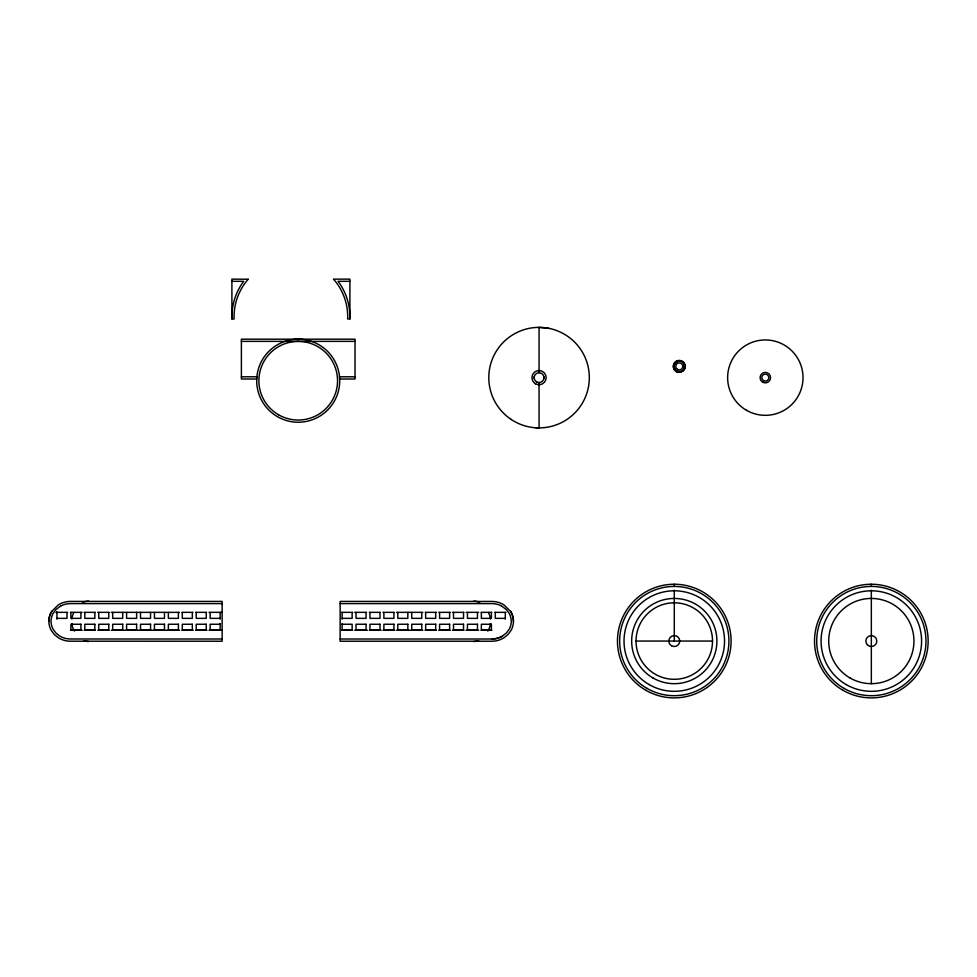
<?xml version="1.0" encoding="UTF-8"?>
<svg xmlns="http://www.w3.org/2000/svg" width="977" height="977" viewBox="0 0 977 977"><rect width="100%" height="100%" fill="white"/><g stroke="black" fill="none" stroke-linecap="round" stroke-linejoin="round"><path stroke-width="1.47" d="M56.959 619.198L56.959 612.457M220.167 619.125L220.167 612.347M342.109 630.263L342.109 623.485M349.9 318.942L349.9 279.129L333.499 279.129L335.978 282.121A56.813 56.813 0 0 1 347.714 316.719L347.641 318.942L349.9 318.942L349.9 316.719A58.999 58.999 0 0 0 339.959 283.928L338.079 281.315L349.9 281.315M534.236 376.682L534.236 378.6M543.884 378.6L543.884 376.682M684.327 367.743L684.327 365.032M684.84 367.877L684.84 364.897M674.203 365.032L674.643 363.871L673.495 366.387L674.643 368.903L674.203 367.743M51.744 611.37L51.085 612.518A18.636 18.636 0 0 0 51.085 630.128L54.211 634.452L58.461 637.871A22.947 22.947 0 0 0 70.478 641.205L222.133 641.23L222.133 601.417L70.478 601.417A22.947 22.947 0 0 0 58.449 604.763L51.744 611.37A18.734 18.734 0 0 0 48.838 621.323M56.129 612.689L56.788 611.858M676.756 361.759L677.769 360.806L680.761 360.806A5.764 5.764 0 0 0 673.495 366.387A5.764 5.764 0 0 0 680.761 371.956L677.769 371.956L676.646 370.93A5.239 5.239 0 0 1 676.646 361.844L677.904 361.319M340.143 639.007L491.797 639.007A20.908 20.908 0 0 0 501.531 636.638L506.416 632.974L509.237 629.139A16.426 16.426 0 0 0 511.252 621.311A16.426 16.426 0 0 0 509.237 613.483L506.416 609.636L501.519 605.972M60.757 605.972L55.86 609.636L53.039 613.483A16.426 16.426 0 0 0 51.024 621.311A16.426 16.426 0 0 0 53.051 629.127L55.86 632.974L59.682 636.027A20.798 20.798 0 0 0 70.478 638.982L222.133 639.007M231.903 281.315L243.725 281.315L241.844 283.928A58.999 58.999 0 0 0 231.903 316.719L231.964 318.942M355.03 341.376L241.392 341.376M241.392 376.78L256.902 376.78M339.52 376.78L355.03 376.78M256.756 379.003L241.392 379.003L241.392 339.19L355.03 339.19L355.03 379.003L339.678 379.003M222.133 603.603L70.478 603.603A20.908 20.908 0 0 0 60.757 605.972M340.143 603.603L491.797 603.603A20.908 20.908 0 0 1 501.531 605.972M56.397 612.347L67.657 612.347M70.478 612.347L82.129 612.347M84.083 612.347L95.367 612.347M97.7 612.347L109.058 612.347M111.305 612.347L179.341 612.347M182.04 612.347L192.957 612.347M195.73 612.347L206.562 612.347M209.029 612.347L222.133 612.347M341.596 612.347L352.697 612.347M354.712 612.347L366.558 612.347M369.318 612.347L380.236 612.347M382.935 612.347L393.926 612.347M396.54 612.347L422.809 612.347M425.264 612.347L436.499 612.347M438.881 612.347L450.177 612.347M452.485 612.347L463.867 612.347M466.09 612.347L478.693 612.347M481.209 612.347L491.797 612.347M494.618 612.347L505.878 612.347M56.959 618.356L66.998 618.356L66.998 612.457M220.167 618.356L210.14 618.356L210.14 612.457M342.109 612.347L342.109 618.356L352.135 618.356L352.135 612.457M505.317 619.198L505.317 618.356L495.29 618.356L495.29 612.457M220.167 630.263L220.167 624.254L210.14 624.254L210.14 630.153L220.167 630.153M342.109 624.254L352.135 624.254L352.135 630.153L342.109 630.153M70.478 630.263L82.129 630.263M84.083 630.263L95.367 630.263M97.7 630.263L109.058 630.263M111.305 630.263L179.67 630.263M182.04 630.263L193.324 630.263M195.73 630.263L206.977 630.263M209.029 630.263L222.133 630.263M341.596 630.263L352.697 630.263M354.712 630.263L367.437 630.263M369.318 630.263L381.091 630.263M382.935 630.263L394.732 630.263M396.54 630.263L422.809 630.263M425.068 630.263L436.499 630.263M438.722 630.263L450.177 630.263M452.363 630.263L463.867 630.263M466.017 630.263L478.693 630.263M481.185 630.263L491.797 630.263M636.039 641.059L712.526 641.059A38.237 38.237 0 0 0 655.164 607.938A38.237 38.237 0 0 0 655.164 674.179A38.237 38.237 0 0 0 712.526 641.059M535.775 427.792L539.06 427.902L539.06 382.557M548.866 328.345L539.06 327.38L539.06 372.725M676.756 371.004L677.904 371.455M510.531 611.37L503.814 604.775A22.947 22.947 0 0 0 491.797 601.441L340.143 601.417L340.143 641.23L491.797 641.23A22.947 22.947 0 0 0 503.827 637.883L508.064 634.452L511.203 630.128A18.636 18.636 0 0 0 511.191 612.384L510.531 611.37A18.734 18.734 0 0 1 513.438 621.323M342.109 618.356L342.109 619.125M220.167 623.485L220.167 624.254M871.337 584.246L871.337 586.432M871.337 590.255L871.337 683.668M674.289 584.246L674.289 586.432M674.289 590.255L674.289 641.059M505.317 612.457L505.317 618.356M491.394 612.457L491.394 618.356L481.356 618.356L481.356 612.457M477.46 612.457L477.46 618.356L467.433 618.356L467.433 612.457M463.538 612.457L463.538 618.356L453.511 618.356L453.511 612.457M449.615 612.457L449.615 618.356L439.589 618.356L439.589 612.457M435.693 612.457L435.693 618.356L425.654 618.356L425.654 612.457M421.759 612.457L421.759 618.356L411.732 618.356L411.732 612.457M407.836 612.457L407.836 618.356L397.81 618.356L397.81 612.457M393.914 612.457L393.914 618.356L383.888 618.356L383.888 612.457M379.992 612.457L379.992 618.356L369.953 618.356L369.953 612.457M366.057 612.457L366.057 618.356L356.031 618.356L356.031 612.457M298.217 339.19L298.217 341.376M206.245 612.457L206.245 618.356L196.218 618.356L196.218 612.457M192.322 612.457L192.322 618.356L182.296 618.356L182.296 612.457M178.4 612.457L178.4 618.356L168.362 618.356L168.362 612.457M164.466 612.457L164.466 618.356L154.439 618.356L154.439 612.457M150.543 612.457L150.543 618.356L140.517 618.356L140.517 612.457M136.621 612.457L136.621 618.356L126.595 618.356L126.595 612.457M122.699 612.457L122.699 618.356L112.66 618.356L112.66 612.457M108.765 612.457L108.765 618.356L98.738 618.356L98.738 612.457M94.842 612.457L94.842 618.356L84.816 618.356L84.816 612.457M80.92 612.457L80.92 618.356L70.894 618.356L70.894 612.457M676.646 370.93A5.239 5.239 0 0 0 684.511 366.387A5.239 5.239 0 0 0 676.646 361.844M682.154 361.392A5.764 5.764 0 0 1 682.154 371.382M473.613 601.124A19.503 19.503 0 0 1 479.756 602.369M478.571 640.68A19.503 19.503 0 0 1 473.613 641.523M488.39 612.469A17.427 17.427 0 0 1 490.417 619.015M490.417 623.607A17.427 17.427 0 0 1 487.804 631.13M502.605 636.039A20.798 20.798 0 0 1 491.797 638.982M74.472 631.13A17.427 17.427 0 0 1 71.858 623.607M71.858 619.015A17.427 17.427 0 0 1 73.886 612.469M82.52 602.369A19.503 19.503 0 0 1 88.663 601.124M88.663 641.523A19.503 19.503 0 0 1 83.717 640.68M256.78 378.001L256.695 380.712A41.523 41.523 0 0 0 298.217 422.235A41.523 41.523 0 0 0 339.727 380.712L339.373 375.29A41.523 41.523 0 0 0 311.553 341.4L308.964 340.607A41.523 41.523 0 0 0 287.47 340.607L284.869 341.4A41.523 41.523 0 0 0 257.049 375.29L256.78 378.001M248.182 279.251L245.825 282.121A56.813 56.813 0 0 0 234.077 316.719L234.15 318.942L231.903 318.942L231.903 279.129L248.182 279.251M80.92 624.254L70.894 624.254L70.894 630.153L80.92 630.153L80.92 624.254M94.842 624.254L84.816 624.254L84.816 630.153L94.842 630.153L94.842 624.254M108.765 624.254L98.738 624.254L98.738 630.153L108.765 630.153L108.765 624.254M122.699 624.254L112.66 624.254L112.66 630.153L122.699 630.153L122.699 624.254M136.621 624.254L126.595 624.254L126.595 630.153L136.621 630.153L136.621 624.254M150.543 624.254L140.517 624.254L140.517 630.153L150.543 630.153L150.543 624.254M164.466 624.254L154.439 624.254L154.439 630.153L164.466 630.153L164.466 624.254M178.4 624.254L168.362 624.254L168.362 630.153L178.4 630.153L178.4 624.254M192.322 624.254L182.296 624.254L182.296 630.153L192.322 630.153L192.322 624.254M206.245 624.254L196.218 624.254L196.218 630.153L206.245 630.153L206.245 624.254M366.057 624.254L356.031 624.254L356.031 630.153L366.057 630.153L366.057 624.254M379.992 624.254L369.953 624.254L369.953 630.153L379.992 630.153L379.992 624.254M393.914 624.254L383.888 624.254L383.888 630.153L393.914 630.153L393.914 624.254M407.836 624.254L397.81 624.254L397.81 630.153L407.836 630.153L407.836 624.254M421.759 624.254L411.732 624.254L411.732 630.153L421.759 630.153L421.759 624.254M435.693 624.254L425.654 624.254L425.654 630.153L435.693 630.153L435.693 624.254M449.615 624.254L439.589 624.254L439.589 630.153L449.615 630.153L449.615 624.254M463.538 624.254L453.511 624.254L453.511 630.153L463.538 630.153L463.538 624.254M477.46 624.254L467.433 624.254L467.433 630.153L477.46 630.153L477.46 624.254M491.394 624.254L481.356 624.254L481.356 630.153L491.394 630.153L491.394 624.254M511.142 419.426A50.254 50.254 0 0 0 589.216 380.92A50.254 50.254 0 0 0 516.833 332.559A50.254 50.254 0 0 0 511.142 419.426M746.477 410.279A37.7 37.7 0 0 0 803.021 377.635A37.7 37.7 0 0 0 746.477 344.991A37.7 37.7 0 0 0 746.477 410.279M762.707 382.178A5.239 5.239 0 0 0 770.572 377.635A5.239 5.239 0 0 0 762.707 373.092A5.239 5.239 0 0 0 762.707 382.178M763.574 380.664A3.493 3.493 0 0 0 768.826 377.635A3.493 3.493 0 0 0 763.574 374.606A3.493 3.493 0 0 0 763.574 380.664M677.513 369.416A3.493 3.493 0 0 0 682.764 366.387A3.493 3.493 0 0 0 677.513 363.359A3.493 3.493 0 0 0 677.513 369.416M676.255 371.59A6.009 6.009 0 0 0 685.268 366.387A6.009 6.009 0 0 0 676.255 361.185A6.009 6.009 0 0 0 676.255 371.59M535.506 383.79A7.108 7.108 0 0 0 546.155 377.635A7.108 7.108 0 0 0 535.506 371.492A7.108 7.108 0 0 0 535.506 383.79M536.605 381.897A4.922 4.922 0 0 0 543.981 377.635A4.922 4.922 0 0 0 536.605 373.385A4.922 4.922 0 0 0 536.605 381.897M671.553 645.785A5.459 5.459 0 0 0 679.748 641.059A5.459 5.459 0 0 0 671.553 636.32A5.459 5.459 0 0 0 671.553 645.785M645.87 690.263A56.813 56.813 0 0 0 731.101 641.059A56.813 56.813 0 0 0 645.87 591.854A56.813 56.813 0 0 0 645.87 690.263M646.969 688.37A54.627 54.627 0 0 0 728.915 641.059A54.627 54.627 0 0 0 646.969 593.747A54.627 54.627 0 0 0 646.969 688.37M649.155 684.584A50.254 50.254 0 0 0 724.543 641.059A50.254 50.254 0 0 0 649.155 597.533A50.254 50.254 0 0 0 649.155 684.584M652.978 677.965A42.609 42.609 0 0 0 716.898 641.059A42.609 42.609 0 0 0 652.978 604.152A42.609 42.609 0 0 0 652.978 677.965M842.931 690.263A56.813 56.813 0 0 0 928.15 641.059A56.813 56.813 0 0 0 842.931 591.854A56.813 56.813 0 0 0 842.931 690.263M846.204 684.584A50.254 50.254 0 0 0 921.592 641.059A50.254 50.254 0 0 0 846.204 597.533A50.254 50.254 0 0 0 846.204 684.584M844.018 688.37A54.627 54.627 0 0 0 925.964 641.059A54.627 54.627 0 0 0 844.018 593.747A54.627 54.627 0 0 0 844.018 688.37M850.027 677.965A42.609 42.609 0 0 0 913.947 641.059A42.609 42.609 0 0 0 850.027 604.152A42.609 42.609 0 0 0 850.027 677.965M867.466 644.918A5.459 5.459 0 0 0 876.613 642.475A5.459 5.459 0 0 0 869.921 635.783A5.459 5.459 0 0 0 867.466 644.918M278.543 414.773A39.336 39.336 0 0 0 337.541 380.712A39.336 39.336 0 0 0 278.543 346.652A39.336 39.336 0 0 0 278.543 414.773"/></g></svg>
